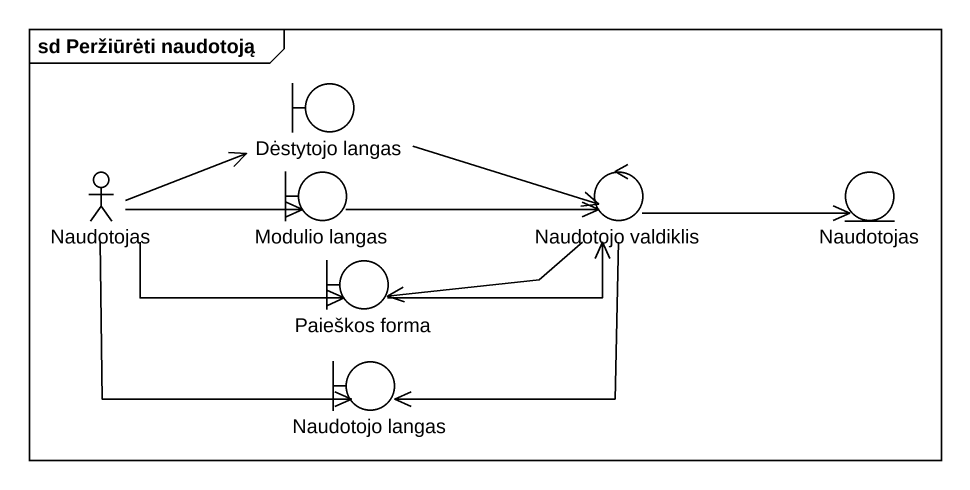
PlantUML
@startuml
mainframe sd Peržiūrėti naudotoją
boundary "Dėstytojo langas" as Dėstytojo_langas
actor Naudotojas
boundary "Modulio langas" as Modulio_langas
control "Naudotojo valdiklis" as Naudotojo_valdiklis
entity "Naudotojas" as Naudotojas_2
boundary "Paieškos forma" as Paieškos_forma
boundary "Naudotojo langas" as Naudotojo_langas
Dėstytojo_langas -right-> Naudotojo_valdiklis
Naudotojas -right-> Dėstytojo_langas
Naudotojas -right-> Modulio_langas
Naudotojas -right-> Paieškos_forma
Naudotojas --> Naudotojo_langas
Modulio_langas -right-> Naudotojo_valdiklis
Naudotojo_valdiklis -right-> Naudotojas_2
Naudotojo_valdiklis -left-> Paieškos_forma
Naudotojo_valdiklis --> Naudotojo_langas
Paieškos_forma -right-> Naudotojo_valdiklis
@enduml
